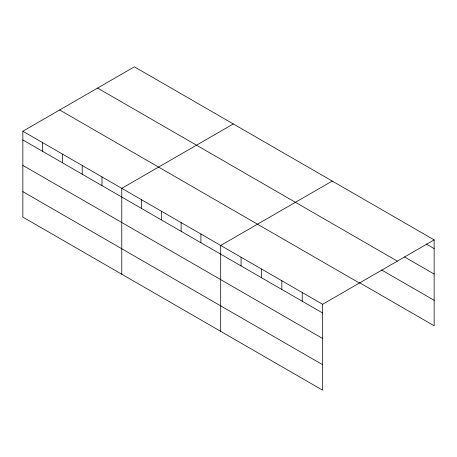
<?xml version="1.0" encoding="UTF-8"?>
<svg xmlns="http://www.w3.org/2000/svg" width="457" height="457" viewBox="0 0 457 457"><rect width="100%" height="100%" fill="white"/><g stroke="black" fill="none" stroke-linecap="round" stroke-linejoin="round"><path stroke-width="0.69" d="M22.85 131.222L322.608 304.288L322.608 390.175L22.85 217.109L22.85 131.222L134.392 66.825L434.15 239.891L434.15 325.778L359.408 282.626M233.31 123.938L121.773 188.335L121.773 274.217M332.233 181.052L220.691 245.449L220.691 331.331M322.608 304.288L434.15 239.891M426.118 243.958L434.15 248.597M404.502 256.948L434.15 274.063M97.581 88.075L397.344 261.141M381.646 269.996L434.15 300.306M59.656 109.971L359.419 283.037M22.85 139.928L322.608 312.994M22.85 165.394L322.608 338.46M22.85 191.637L322.608 364.703M302.226 292.52L302.226 301.22M281.843 280.752L281.843 289.452M261.461 268.984L261.461 277.685M241.073 257.217L241.073 265.917M200.909 234.024L200.909 242.73M181.121 222.605L181.121 231.305M161.338 211.18L161.338 219.88M141.556 199.76L141.556 208.461M101.985 176.916L101.985 185.616M82.203 165.491L82.203 174.191M62.42 154.066L62.42 162.772M42.632 142.647L42.632 151.347"/></g></svg>
